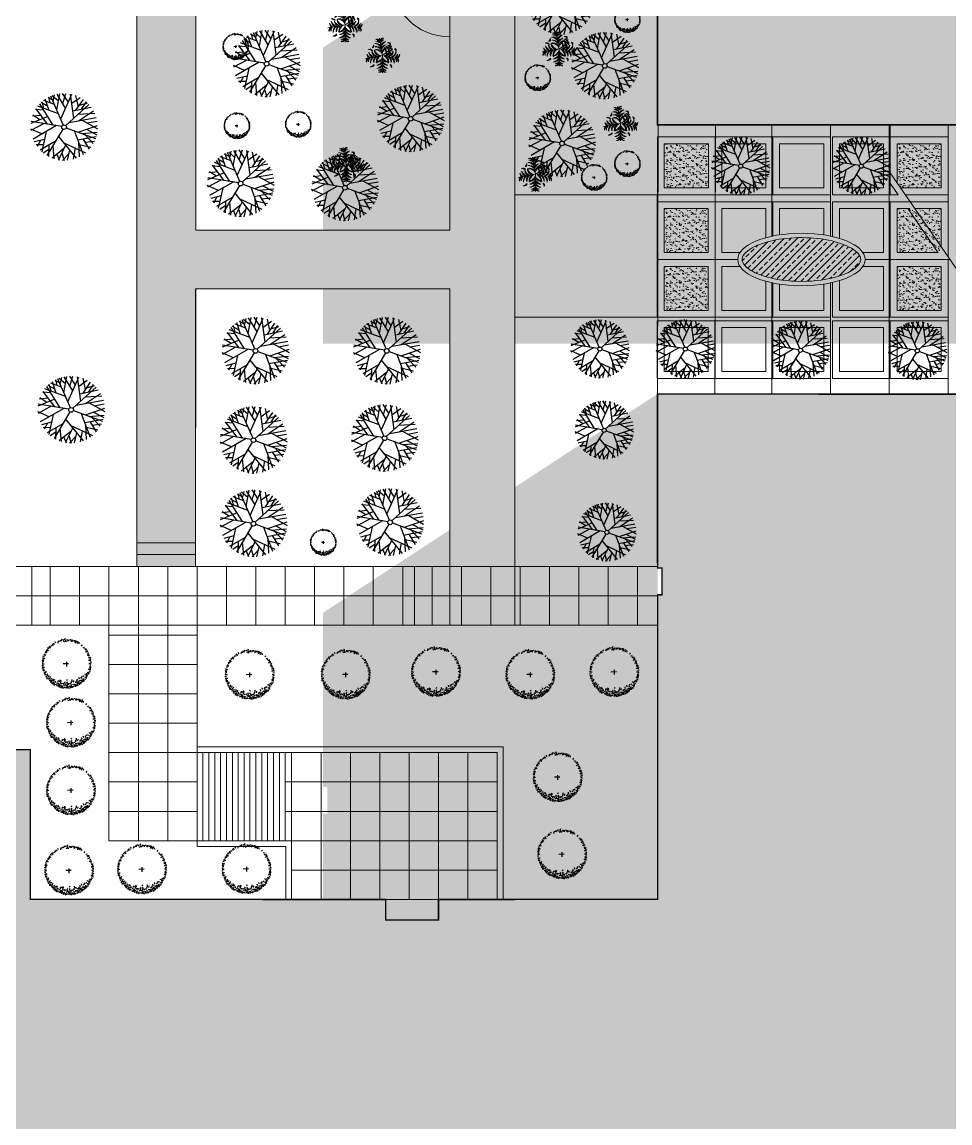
# Model space of a CAD drawing. Header units: millimetres. Extents: x 216896 to 446004, y 63591 to 243769.
# Drawn here: x 287695 to 319291, y 134254 to 171725 of the extents above; entities that cross this region are included whole.
import ezdxf

# ---------------------------------------------------------------- set-up
doc = ezdxf.new("R2010")
doc.units = ezdxf.units.MM
for name, color, linetype, true_color in [('green', 7, 'Continuous', 0x45e718), ('hatch', 7, 'Continuous', 0x515350), ('shadov', 7, 'Continuous', 0x2a3c34)]:
    doc.layers.add(name, color=color, linetype=linetype, true_color=true_color)
doc.layers.add('line pedestr', color=7, linetype='Continuous', lineweight=5, true_color=0x1c1c1c)
for name, color, linetype, lineweight in [('Stone', 167, 'Continuous', 0), ('trees 1', 84, 'Continuous', 5), ('wall', 5, 'Continuous', 40)]:
    doc.layers.add(name, color=color, linetype=linetype, lineweight=lineweight)

# ---------------------------------------------------------------- blocks, each defined once
blk = doc.blocks.new('A$C19F01AD3')
at = {"color": 0}
for p, q in [((-0.003, 0.066), (-0.132, 0.938)), ((-0.108, 0.772), (-0.021, 0.947)), ((0.036, 0.751), (-0.094, 0.942)), ((-0.071, 0.523), (0.125, 0.94)), ((0.181, 0.505), (0.055, 0.946)), ((-0.427, 0.608), (-0.645, 0.687)), ((-0.423, 0.202), (-0.625, 0.705)), ((-0.053, 0.401), (-0.557, 0.761)), ((-0.281, 0.137), (-0.489, 0.808)), ((-0.292, 0.682), (-0.444, 0.833)), ((-0.41, 0.656), (-0.413, 0.85)), ((-0.095, 0.686), (-0.355, 0.876)), ((-0.284, 0.566), (-0.306, 0.895)), ((-0.115, 0.82), (-0.22, 0.92)), ((-0.199, 0.762), (-0.197, 0.926)), ((-0.03, 0.247), (0.451, 0.836)), ((0.139, 0.654), (0.295, 0.902)), ((0.301, 0.652), (0.208, 0.926)), ((0.327, 0.171), (0.415, 0.854)), ((0.381, 0.592), (0.656, 0.688)), ((0.537, 0.448), (0.555, 0.771)), ((-0.365, 0.409), (-0.874, 0.342)), ((-0.056, 0.034), (-0.851, 0.397)), ((-0.537, 0.486), (-0.78, 0.526)), ((-0.603, 0.378), (-0.762, 0.551)), ((0.057, 0.032), (0.844, 0.436)), ((0.354, 0.378), (0.885, 0.344)), ((0.447, 0.372), (0.728, 0.611)), ((0.581, 0.486), (0.812, 0.493)), ((0.61, 0.361), (0.792, 0.525)), ((-0.191, 0.096), (-0.93, -0.097)), ((-0.514, 0.243), (-0.925, 0.146)), ((-0.649, -0.024), (-0.917, 0.192)), ((-0.519, 0.01), (-0.785, -0.504)), ((0.172, 0.091), (0.947, 0.026)), ((0.438, 0.069), (0.92, 0.232)), ((0.481, 0.25), (0.935, 0.157)), ((0.542, 0.06), (0.9, -0.29)), ((-0.623, -0.191), (-0.916, -0.185)), ((-0.695, -0.33), (-0.891, -0.28)), ((-0.739, -0.188), (-0.874, -0.33)), ((-0.048, -0.045), (-0.672, -0.648)), ((-0.222, -0.214), (0.101, -0.931)), ((0.058, -0.031), (0.774, -0.539)), ((0.25, -0.167), (0.318, -0.882)), ((0.351, -0.239), (0.926, -0.196)), ((0.447, -0.307), (0.864, -0.381)), ((0.592, -0.221), (0.832, -0.446)), ((0.66, -0.055), (0.944, -0.08)), ((-0.33, -0.318), (-0.818, -0.45)), ((-0.579, -0.491), (-0.753, -0.551)), ((-0.544, -0.376), (-0.636, -0.683)), ((-0.158, -0.58), (-0.551, -0.753)), ((-0.44, -0.424), (-0.504, -0.786)), ((-0.092, -0.504), (-0.391, -0.848)), ((-0.135, -0.408), (0.394, -0.852)), ((0.282, -0.506), (0.196, -0.916)), ((0.276, -0.444), (0.808, -0.487)), ((0.289, -0.582), (0.583, -0.738)), ((0.426, -0.456), (0.522, -0.782)), ((0.458, -0.563), (0.724, -0.603)), ((0.513, -0.354), (0.675, -0.657)), ((-0.393, -0.684), (-0.371, -0.857)), ((-0.066, -0.756), (-0.281, -0.891)), ((-0.245, -0.681), (-0.239, -0.903)), ((-0.018, -0.666), (-0.154, -0.922)), ((0.148, -0.645), (0.016, -0.936))]:
    blk.add_line(p, q, dxfattribs=at)
blk.add_circle((0, 0), 0.0659, dxfattribs=at)
blk = doc.blocks.new('arbor2')
at = {"color": 0}
for p, q in [((-0.146, 0.414), (-0.151, 0.384)), ((-0.134, 0.423), (-0.115, 0.394)), ((-0.086, 0.409), (-0.092, 0.437)), ((-0.034, 0.436), (-0.053, 0.401)), ((-0.011, 0.412), (-0.013, 0.433)), ((-0.003, 0.444), (0.017, 0.422)), ((0.035, 0.449), (0.017, 0.426)), ((0.062, 0.439), (0.046, 0.421)), ((0.057, 0.408), (0.066, 0.388)), ((0.093, 0.45), (0.074, 0.424)), ((0.088, 0.422), (0.079, 0.391)), ((0.094, 0.399), (0.085, 0.38)), ((0.116, 0.401), (0.133, 0.419)), ((0.128, 0.421), (0.119, 0.39)), ((0.151, 0.41), (0.143, 0.382)), ((0.18, 0.409), (0.171, 0.388)), ((-0.394, 0.202), (-0.36, 0.195)), ((-0.352, 0.187), (-0.385, 0.215)), ((-0.35, 0.226), (-0.373, 0.241)), ((-0.319, 0.239), (-0.354, 0.259)), ((-0.325, 0.257), (-0.335, 0.279)), ((-0.316, 0.309), (-0.287, 0.308)), ((-0.299, 0.281), (-0.315, 0.294)), ((-0.293, 0.325), (-0.286, 0.295)), ((-0.286, 0.339), (-0.258, 0.319)), ((-0.253, 0.308), (-0.272, 0.347)), ((-0.236, 0.344), (-0.252, 0.367)), ((-0.202, 0.344), (-0.227, 0.376)), ((-0.201, 0.363), (-0.202, 0.388)), ((-0.168, 0.375), (-0.178, 0.394)), ((0.186, 0.379), (0.202, 0.363)), ((0.206, 0.396), (0.199, 0.362)), ((0.224, 0.383), (0.222, 0.362)), ((0.251, 0.376), (0.238, 0.353)), ((0.269, 0.364), (0.247, 0.334)), ((0.256, 0.344), (0.247, 0.321)), ((0.264, 0.361), (0.276, 0.322)), ((0.285, 0.301), (0.298, 0.317)), ((0.296, 0.348), (0.302, 0.321)), ((0.314, 0.318), (0.312, 0.289)), ((0.348, 0.238), (0.371, 0.254)), ((0.367, 0.203), (0.392, 0.204)), ((-0.442, -0.007), (-0.42, 0.012)), ((-0.441, 0.035), (-0.407, 0.041)), ((-0.397, 0.036), (-0.438, 0.051)), ((-0.41, 0.074), (-0.437, 0.079)), ((-0.437, 0.02), (-0.411, 0.004)), ((-0.386, 0.098), (-0.426, 0.102)), ((-0.398, 0.112), (-0.417, 0.129)), ((-0.41, 0.164), (-0.383, 0.173)), ((-0.384, 0.144), (-0.404, 0.15)), ((-0.395, 0.187), (-0.378, 0.162)), ((0.039, -0.009), (-0.056, 0.013)), ((0.01, 0.036), (-0.012, -0.045)), ((0.38, 0.17), (0.398, 0.18)), ((0.387, 0.117), (0.431, 0.12)), ((0.418, 0.148), (0.388, 0.153)), ((0.428, 0.136), (0.398, 0.118)), ((0.412, 0.175), (0.399, 0.148)), ((0.401, 0.057), (0.44, 0.068)), ((0.413, 0.088), (0.441, 0.094)), ((0.416, 0.013), (0.437, 0.015)), ((0.417, 0.049), (0.441, 0.04)), ((0.448, 0.005), (0.427, -0.015)), ((-0.411, -0.051), (-0.434, -0.042)), ((-0.407, -0.09), (-0.434, -0.096)), ((-0.394, -0.059), (-0.433, -0.07)), ((-0.41, -0.015), (-0.431, -0.017)), ((-0.38, -0.119), (-0.424, -0.122)), ((-0.421, -0.138), (-0.392, -0.12)), ((-0.385, -0.032), (-0.412, -0.05)), ((-0.412, -0.15), (-0.381, -0.155)), ((-0.406, -0.177), (-0.393, -0.151)), ((-0.37, -0.089), (-0.397, -0.106)), ((-0.373, -0.172), (-0.391, -0.182)), ((-0.353, -0.121), (-0.38, -0.139)), ((-0.333, -0.145), (-0.36, -0.163)), ((-0.36, -0.163), (-0.359, -0.185)), ((-0.328, -0.181), (-0.326, -0.203)), ((-0.299, -0.198), (-0.297, -0.22)), ((0.358, -0.189), (0.391, -0.218)), ((0.4, -0.204), (0.367, -0.197)), ((0.402, -0.189), (0.384, -0.164)), ((0.417, -0.166), (0.389, -0.176)), ((0.39, -0.146), (0.41, -0.152)), ((0.393, -0.1), (0.433, -0.104)), ((0.403, -0.039), (0.444, -0.053)), ((0.405, -0.114), (0.423, -0.131)), ((0.448, -0.037), (0.414, -0.043)), ((0.416, -0.076), (0.444, -0.081)), ((0.443, -0.022), (0.417, -0.006)), ((-0.36, -0.205), (-0.385, -0.206)), ((-0.342, -0.207), (-0.374, -0.232)), ((-0.342, -0.24), (-0.365, -0.256)), ((-0.306, -0.257), (-0.345, -0.276)), ((-0.312, -0.219), (-0.339, -0.237)), ((-0.336, -0.29), (-0.317, -0.262)), ((-0.323, -0.297), (-0.293, -0.29)), ((-0.319, -0.269), (-0.301, -0.298)), ((-0.307, -0.32), (-0.306, -0.291)), ((-0.275, -0.22), (-0.302, -0.237)), ((-0.269, -0.252), (-0.296, -0.27)), ((-0.279, -0.303), (-0.292, -0.319)), ((-0.271, -0.283), (-0.278, -0.256)), ((-0.254, -0.329), (-0.277, -0.339)), ((-0.258, -0.28), (-0.256, -0.302)), ((-0.237, -0.323), (-0.257, -0.358)), ((-0.226, -0.301), (-0.241, -0.316)), ((-0.204, -0.344), (-0.24, -0.353)), ((-0.224, -0.354), (-0.239, -0.378)), ((-0.209, -0.253), (-0.236, -0.27)), ((-0.21, -0.324), (-0.234, -0.333)), ((-0.232, -0.28), (-0.223, -0.256)), ((-0.184, -0.356), (-0.213, -0.389)), ((-0.174, -0.275), (-0.2, -0.289)), ((-0.2, -0.398), (-0.192, -0.364)), ((-0.197, -0.28), (-0.199, -0.26)), ((-0.197, -0.29), (-0.195, -0.312)), ((-0.188, -0.248), (-0.169, -0.27)), ((-0.187, -0.352), (-0.182, -0.372)), ((-0.169, -0.31), (-0.186, -0.334)), ((-0.185, -0.4), (-0.16, -0.382)), ((-0.162, -0.415), (-0.171, -0.387)), ((-0.142, -0.321), (-0.158, -0.338)), ((-0.142, -0.388), (-0.148, -0.408)), ((-0.146, -0.351), (-0.137, -0.372)), ((-0.11, -0.309), (-0.13, -0.335)), ((-0.115, -0.337), (-0.125, -0.368)), ((-0.109, -0.36), (-0.118, -0.379)), ((-0.086, -0.376), (-0.106, -0.393)), ((-0.074, -0.393), (-0.105, -0.414)), ((-0.096, -0.391), (-0.1, -0.431)), ((-0.07, -0.318), (-0.089, -0.34)), ((-0.075, -0.339), (-0.084, -0.369)), ((-0.07, -0.292), (-0.053, -0.274)), ((-0.052, -0.349), (-0.061, -0.377)), ((-0.056, -0.395), (-0.043, -0.412)), ((-0.024, -0.35), (-0.032, -0.372)), ((-0.017, -0.38), (-0.002, -0.396)), ((0.002, -0.328), (-0.007, -0.359)), ((0.021, -0.297), (0.013, -0.33)), ((0.021, -0.376), (0.018, -0.397)), ((0.043, -0.322), (0.032, -0.35)), ((0.048, -0.383), (0.034, -0.406)), ((0.065, -0.395), (0.043, -0.425)), ((0.07, -0.346), (0.072, -0.375)), ((0.075, -0.366), (0.098, -0.355)), ((0.083, -0.39), (0.1, -0.402)), ((0.097, -0.337), (0.097, -0.36)), ((0.1, -0.391), (0.113, -0.375)), ((0.114, -0.308), (0.116, -0.34)), ((0.114, -0.363), (0.134, -0.373)), ((0.122, -0.385), (0.124, -0.428)), ((0.14, -0.425), (0.122, -0.396)), ((0.128, -0.375), (0.126, -0.404)), ((0.148, -0.346), (0.153, -0.367)), ((0.151, -0.288), (0.15, -0.318)), ((0.152, -0.416), (0.157, -0.386)), ((0.176, -0.344), (0.171, -0.37)), ((0.174, -0.377), (0.184, -0.396)), ((0.184, -0.301), (0.196, -0.328)), ((0.196, -0.349), (0.186, -0.384)), ((0.207, -0.283), (0.214, -0.306)), ((0.208, -0.365), (0.208, -0.39)), ((0.209, -0.346), (0.234, -0.378)), ((0.211, -0.338), (0.231, -0.343)), ((0.237, -0.282), (0.244, -0.304)), ((0.242, -0.346), (0.259, -0.369)), ((0.259, -0.31), (0.279, -0.349)), ((0.292, -0.341), (0.264, -0.321)), ((0.275, -0.252), (0.276, -0.274)), ((0.286, -0.267), (0.293, -0.289)), ((0.3, -0.327), (0.293, -0.297)), ((0.305, -0.283), (0.322, -0.296)), ((0.309, -0.248), (0.316, -0.271)), ((0.325, -0.241), (0.36, -0.261)), ((0.331, -0.259), (0.341, -0.282)), ((0.356, -0.228), (0.38, -0.243)), ((-0.109, -0.403), (-0.127, -0.421)), ((-0.072, -0.414), (-0.076, -0.442)), ((-0.034, -0.401), (-0.048, -0.442)), ((-0.033, -0.446), (-0.038, -0.412)), ((-0.018, -0.441), (-0.002, -0.415)), ((0.009, -0.446), (-0.01, -0.424)), ((0.017, -0.414), (0.02, -0.435)), ((0.053, -0.415), (0.044, -0.439)), ((0.061, -0.399), (0.072, -0.437)), ((0.092, -0.411), (0.098, -0.439)), ((0.179, -0.41), (0.153, -0.397))]:
    blk.add_line(p, q, dxfattribs=at)
blk = doc.blocks.new('plant22')
at = {"layer": 'trees 1'}
for p in [(0.051, 0.588), (-0.588, 0.051), (-0.153, -0.57)]:
    blk.add_line(p, (0, 0), dxfattribs=at)
for centre, radius, start, end in [((-0.338, 0.478), 0.148, 296.7894, 340.382), ((-0.264, 0.402), 0.0679, 266.2525, 25.258), ((-0.257, 0.159), 0.316, 26.3712, 70.0366), ((-0.148, 0.268), 0.189, 20.2489, 90.3937), ((-0.201, 0.234), 0.307, 39.0763, 68.3794), ((-0.077, 0.383), 0.136, 31.29, 94.6243), ((-0.071, 0.447), 0.136, 31.29, 94.6243), ((-0.195, 0.298), 0.307, 39.0763, 68.3794), ((0.281, 0.112), 0.316, 99.9635, 143.6288), ((0.192, 0.238), 0.189, 79.6063, 149.7511), ((0.238, 0.195), 0.307, 101.6207, 130.9237), ((0.142, 0.364), 0.136, 75.3757, 138.7101), ((0.244, 0.259), 0.307, 101.6207, 130.9237), ((0.148, 0.428), 0.136, 75.3757, 138.7101), ((-0.446, -0.071), 0.136, 121.29, 184.6243), ((-0.296, -0.195), 0.307, 129.0763, 158.3794), ((-0.383, -0.077), 0.136, 121.29, 184.6243), ((-0.234, -0.201), 0.307, 129.0763, 158.3794), ((-0.364, 0.142), 0.136, 165.3757, 228.7101), ((-0.195, 0.238), 0.307, 191.6207, 220.9237), ((-0.268, -0.148), 0.189, 110.2489, 180.3937), ((-0.159, -0.257), 0.316, 116.3712, 160.0366), ((-0.238, 0.192), 0.189, 169.6063, 239.7511), ((-0.112, 0.281), 0.316, 189.9635, 233.6288), ((-0.397, 0.183), 0.136, 31.29, 94.6243), ((-0.521, 0.034), 0.307, 39.0763, 68.3794), ((-0.161, -0.157), 0.189, 110.2489, 180.3937), ((-0.052, -0.266), 0.316, 116.3712, 160.0366), ((-0.131, 0.183), 0.189, 169.6063, 239.7511), ((-0.005, 0.271), 0.316, 189.9635, 233.6288), ((-0.071, -0.177), 0.184, 88.426, 188.6346), ((0.02, -0.261), 0.278, 106.6665, 168.1878), ((-0.039, 0.186), 0.184, 161.3654, 261.5741), ((0.065, 0.254), 0.278, 181.8122, 243.3336), ((-0.177, 0.071), 0.184, 358.426, 98.6346), ((-0.261, -0.02), 0.278, 16.6665, 78.1878), ((-0.157, 0.161), 0.189, 20.2489, 90.3937), ((-0.266, 0.052), 0.316, 26.3712, 70.0366), ((-0.116, 0.627), 0.637, 280.4772, 321.6585), ((0.186, 0.039), 0.184, 71.3654, 171.5741), ((0.254, -0.065), 0.278, 91.8122, 153.3336), ((0.271, 0.005), 0.316, 99.9635, 143.6288), ((0.183, 0.131), 0.189, 79.6063, 149.7511), ((0.071, 0.252), 0.278, 266.6665, 328.1878), ((0.127, 0.142), 0.184, 248.426, 348.6346), ((0.115, -0.008), 0.0664, 279.2258, 60.1279), ((0.061, -0.009), 0.0921, 315.4398, 33.6694), ((0.022, 0.132), 0.153, 326.4477, 44.3673), ((-0.354, 0.125), 0.498, 350.4008, 13.1391), ((0.14, 0.232), 0.316, 276.3712, 320.0366), ((0.098, 0.148), 0.147, 338.7537, 49.0971), ((0.185, 0.17), 0.0904, 303.8744, 83.9763), ((0.205, 0.093), 0.189, 270.2489, 340.3937), ((-0.04, -0.01), 0.295, 352.5759, 20.8942), ((0.187, 0.03), 0.103, 309.9866, 49.4034), ((0.276, 0.211), 0.0673, 332.0578, 107.8533), ((0.229, 0.184), 0.0945, 350.1845, 73.654), ((0.301, 0.304), 0.0673, 332.0578, 107.8533), ((0.254, 0.277), 0.0945, 350.1845, 73.654), ((0.2, 0.087), 0.148, 349.618, 33.2107), ((0.303, 0.115), 0.0679, 304.742, 63.7476), ((0.33, 0.029), 0.148, 349.618, 33.2107), ((0.433, 0.057), 0.0679, 304.742, 63.7476), ((-0.509, 0.037), 0.307, 271.6207, 300.9237), ((-0.444, -0.146), 0.136, 245.3757, 308.7101), ((-0.296, -0.062), 0.316, 269.9635, 313.6288), ((-0.231, -0.201), 0.189, 249.6063, 319.7511), ((-0.239, 0.108), 0.278, 261.8122, 323.3336), ((-0.19, -0.006), 0.184, 241.3654, 341.5741), ((-0.268, 0.042), 0.316, 269.9635, 313.6288), ((-0.203, -0.098), 0.189, 249.6063, 319.7511), ((0.099, -0.29), 0.189, 190.2489, 260.3937), ((0.225, -0.202), 0.316, 196.3712, 240.0366), ((0.127, -0.186), 0.189, 190.2489, 260.3937), ((0.253, -0.098), 0.316, 196.3712, 240.0366), ((0.162, -0.1), 0.184, 168.426, 268.6346), ((0.261, -0.026), 0.278, 186.6665, 248.1878), ((-0.148, -0.216), 0.278, 341.8122, 43.3336), ((-0.027, -0.188), 0.184, 321.3654, 61.5741), ((0.04, -0.452), 0.148, 349.618, 33.2107), ((0.143, -0.424), 0.0679, 304.742, 63.7476), ((-0.088, -0.257), 0.316, 349.9635, 33.6288), ((0.061, -0.217), 0.189, 329.6063, 39.7511), ((0.238, 0.187), 0.316, 276.3712, 320.0366), ((0.009, -0.302), 0.316, 349.9635, 33.6288), ((0.302, 0.047), 0.189, 270.2489, 340.3937), ((0.158, -0.262), 0.189, 329.6063, 39.7511), ((0.288, 0.109), 0.307, 289.0763, 318.3794), ((0.102, -0.291), 0.307, 351.6207, 20.9237), ((0.293, -0.258), 0.136, 325.3757, 28.7101), ((0.386, -0.059), 0.136, 281.29, 344.6243), ((0.346, 0.082), 0.307, 289.0763, 318.3794), ((0.16, -0.318), 0.307, 351.6207, 20.9237), ((0.351, -0.285), 0.136, 325.3757, 28.7101), ((0.444, -0.086), 0.136, 281.29, 344.6243), ((-0.285, -0.214), 0.307, 271.6207, 300.9237), ((-0.22, -0.396), 0.136, 245.3757, 308.7101), ((-0.268, -0.151), 0.307, 271.6207, 300.9237), ((-0.203, -0.333), 0.136, 245.3757, 308.7101), ((-0.008, -0.453), 0.136, 201.29, 264.6243), ((0.14, -0.328), 0.307, 209.0763, 238.3794), ((0.009, -0.39), 0.136, 201.29, 264.6243), ((0.157, -0.265), 0.307, 209.0763, 238.3794)]:
    blk.add_arc(centre, radius, start, end, dxfattribs=at)

msp = doc.modelspace()

# ---------------------------------------------------------------- hatches: boundary and pattern name
at = {"layer": 'hatch'}
h = msp.add_hatch(color=256, dxfattribs=at)
h.dxf.hatch_style = 1
h.paths.add_polyline_path([(312801, 225349), (334247, 225349), (334247, 213300), (335983, 213300), (335983, 198151), (333876, 198151), (333876, 178150), (331285, 178150), (331285, 168225), (309333, 168225), (309333, 178300), (312801, 178300)])
h = msp.add_hatch(color=256, dxfattribs=at)
h.dxf.hatch_style = 1
h.paths.add_polyline_path([(274912, 110996), (274912, 146960), (280262, 146960), (280262, 146710), (282007, 146710), (282024, 146710), (282024, 146960), (287976, 146960), (287976, 141867), (300076, 141860), (300076, 141160), (301876, 141160), (301876, 141860), (309335, 141867), (309335, 152228), (309485, 152228), (309485, 153142), (309335, 153142), (309333, 159065), (316468, 159060), (328623, 159060), (328623, 121387), (331226, 121387), (331226, 110996), (315226, 110996), (315226, 116116), (290926, 116116), (290926, 110990)])
at = {"layer": 'line pedestr'}
h = msp.add_hatch(dxfattribs=at)
h.set_pattern_fill('AR-SAND', color=256, scale=4.374, angle=178.8086, style=0)
h.set_pattern_definition([(216.30861, (661239.7, 159382.78), (2.54607, -214.16859), [0, -168.87139, 0, -188.86932, 0, -180.53685]), (186.30861, (661239.7, 159382.78), (-203.09813, -309.38334), [0, -91.10167, 0, -152.20645, 0, -58.32729]), (146.30861, (661376.32, 159379.94), (-345.91834, 6.56517), [0, -55.5498, 0, -199.97928, 0, -261.08406]), (136.30861, (661376.32, 159379.94), (-335.93482, -90.54406), [0, -27.7749, 0, -131.09753, 0, -149.98446])])
h.paths.add_polyline_path([(309565, 167581), (309565, 166081), (311066, 166081), (311066, 167581)])
h = msp.add_hatch(dxfattribs=at)
h.set_pattern_fill('AR-SAND', color=256, scale=4.374, angle=178.8086, style=0)
h.set_pattern_definition([(216.30861, (669167.1, 159382.78), (2.54607, -214.16859), [0, -168.87139, 0, -188.86932, 0, -180.53685]), (186.30861, (669167.1, 159382.78), (-203.09813, -309.38334), [0, -91.10167, 0, -152.20645, 0, -58.32729]), (146.30861, (669303.73, 159379.94), (-345.91834, 6.56517), [0, -55.5498, 0, -199.97928, 0, -261.08406]), (136.30861, (669303.73, 159379.94), (-335.93482, -90.54406), [0, -27.7749, 0, -131.09753, 0, -149.98446])])
h.paths.add_polyline_path([(317492, 167581), (317492, 166081), (318993, 166081), (318993, 167581)])
h = msp.add_hatch(dxfattribs=at)
h.set_pattern_fill('AR-SAND', color=256, scale=4.374, angle=178.8086, style=0)
h.set_pattern_definition([(216.30861, (661228.3, 157177.69), (2.54607, -214.16859), [0, -168.87139, 0, -188.86932, 0, -180.53685]), (186.30861, (661228.3, 157177.7), (-203.09813, -309.38334), [0, -91.10167, 0, -152.20645, 0, -58.32729]), (146.30861, (661364.92, 157174.85), (-345.91834, 6.56517), [0, -55.5498, 0, -199.97928, 0, -261.08406]), (136.30861, (661364.92, 157174.85), (-335.93482, -90.54406), [0, -27.7749, 0, -131.09753, 0, -149.98446])])
h.paths.add_polyline_path([(309554, 165376), (309554, 163876), (311054, 163876), (311054, 165376)])
h = msp.add_hatch(dxfattribs=at)
h.set_pattern_fill('AR-SAND', color=256, scale=4.374, angle=178.8086, style=0)
h.set_pattern_definition([(216.30861, (669167.1, 157177.69), (2.54607, -214.16859), [0, -168.87139, 0, -188.86932, 0, -180.53685]), (186.30861, (669167.1, 157177.7), (-203.09813, -309.38334), [0, -91.10167, 0, -152.20645, 0, -58.32729]), (146.30861, (669303.73, 157174.85), (-345.91834, 6.56517), [0, -55.5498, 0, -199.97928, 0, -261.08406]), (136.30861, (669303.73, 157174.85), (-335.93482, -90.54406), [0, -27.7749, 0, -131.09753, 0, -149.98446])])
h.paths.add_polyline_path([(317492, 165376), (317492, 163876), (318993, 163876), (318993, 165376)])
h = msp.add_hatch(dxfattribs=at)
h.set_pattern_fill('ANSI33', color=256, scale=50, style=0)
h.set_pattern_definition([(45, (-1541123.4, -795980.57), (-224.506403, 224.506403), []), (45, (-1540898.9, -795980.57), (-224.506403, 224.506403), [158.75, -79.375])])
edge = h.paths.add_edge_path()
edge.add_spline(control_points=[(316252, 163642), (316252, 163690), (316237, 163741), (316158, 163857), (316094, 163920), (315836, 164096), (315580, 164201), (314969, 164345), (314613, 164385), (313900, 164389), (313543, 164352), (312923, 164214), (312660, 164111), (312370, 163923), (312293, 163845), (312213, 163708), (312205, 163652), (312233, 163531), (312275, 163459), (312440, 163309), (312562, 163232), (312868, 163099), (313052, 163041), (313654, 162910), (314128, 162878), (315025, 162940), (315446, 163033), (315919, 163239), (316052, 163327), (316201, 163477), (316234, 163540), (316250, 163610), (316252, 163626), (316252, 163642)], knot_values=[0, 0, 0, 0, 0.272003, 0.272003, 0.544006, 0.544006, 1.051584, 1.051584, 1.559162, 1.559162, 2.06674, 2.06674, 2.574318, 2.574318, 2.905234, 2.905234, 3.236151, 3.236151, 3.567067, 3.567067, 3.897984, 3.897984, 4.2289, 4.2289, 4.876471, 4.876471, 5.524041, 5.524041, 5.897076, 5.897076, 6.193178, 6.193178, 6.283185, 6.283185, 6.283185, 6.283185], degree=3, periodic=0)
h = msp.add_hatch(dxfattribs=at)
h.set_pattern_fill('AR-SAND', color=256, scale=4.374, angle=178.8086, style=0)
h.set_pattern_definition([(216.30861, (661228.3, 155210.7), (2.54607, -214.16859), [0, -168.87139, 0, -188.86932, 0, -180.53685]), (186.30861, (661228.3, 155210.7), (-203.09813, -309.38334), [0, -91.10167, 0, -152.20645, 0, -58.32729]), (146.30861, (661364.92, 155207.86), (-345.91834, 6.56517), [0, -55.5498, 0, -199.97928, 0, -261.08406]), (136.30861, (661364.92, 155207.86), (-335.93482, -90.54406), [0, -27.7749, 0, -131.09753, 0, -149.98446])])
h.paths.add_polyline_path([(309554, 163409), (309554, 161909), (311054, 161909), (311054, 163409)])
h = msp.add_hatch(dxfattribs=at)
h.set_pattern_fill('AR-SAND', color=256, scale=4.374, angle=178.8086, style=0)
h.set_pattern_definition([(216.30861, (669167.1, 155210.7), (2.54607, -214.16859), [0, -168.87139, 0, -188.86932, 0, -180.53685]), (186.30861, (669167.1, 155210.7), (-203.09813, -309.38334), [0, -91.10167, 0, -152.20645, 0, -58.32729]), (146.30861, (669303.73, 155207.86), (-345.91834, 6.56517), [0, -55.5498, 0, -199.97928, 0, -261.08406]), (136.30861, (669303.73, 155207.86), (-335.93482, -90.54406), [0, -27.7749, 0, -131.09753, 0, -149.98446])])
h.paths.add_polyline_path([(317492, 163409), (317492, 161909), (318993, 161909), (318993, 163409)])
at = {"layer": 'shadov', "ltscale": 0.1}
h = msp.add_hatch(dxfattribs=at)
h.set_pattern_fill('DOTS', color=256, scale=0.001)
h.paths.add_polyline_path([(301407, 217900), (312801, 225349), (312801, 212348), (312876, 207773), (312801, 178300), (309333, 178300), (309333, 168225), (331285, 168225), (319891, 160776), (297939, 160776), (297939, 170851), (301376, 173102)])
h = msp.add_hatch(dxfattribs=at)
h.set_pattern_fill('DOTS', color=256, scale=0.001)
h.paths.add_polyline_path([(331226, 110996), (315226, 110996), (315226, 116116), (290926, 116116), (290926, 110990), (274912, 110996), (274912, 146960), (271811, 144932), (269882, 143671), (268758, 142936), (266028, 141151), (263518, 139510), (263518, 103546), (279532, 103540), (287374, 108667), (303832, 108666), (303832, 103546), (319832, 103546)])
h.paths.add_polyline_path([(309335, 141867), (309333, 159065), (305083, 156287), (297939, 151616), (297941, 145693), (298091, 145693), (298091, 144779), (297941, 144779), (297941, 141861), (300076, 141860), (300076, 141160), (301876, 141160), (301876, 141860)])
at = {"layer": 'Stone', "lineweight": 0}
h = msp.add_hatch(dxfattribs=at)
h.set_pattern_fill('GRAVEL,_O', color=256, scale=75, angle=30)
h.set_pattern_definition([(258.0128, (293194.72, 204320.65), (-4625.72783, -22468.03027), [256.29, -25372.875]), (214.9697, (293141.49, 204069.95), (18844.87948, 13079.78524), [439.804, -43540.5]), (162.5104, (292781.09, 203817.88), (26975.28217, -8622.587), [310.11, -30701.025]), (297.2737, (292375.8, 203033.96), (-17400.22264, 33948.05313), [400.504, -39649.8]), (322.8337, (292559.33, 202677.98), (-19678.92189, 15034.83847), [392.725, -38879.85]), (27.2737, (292872.28, 202440.72), (-33948.05313, -17400.22264), [400.504, -39649.8]), (67.6942, (293228.26, 202624.25), (-11922.14117, -28880.27706), [529.645, -52434.825]), (102.2553, (293429.29, 203114.26), (-9406.53422, 42962.64854), [500.04, -49503.975]), (151.4296, (293323.15, 203602.905), (-25580.71599, 13827.09193), [401.86, -39784.125]), (205.2364, (292970.22, 203795.09), (19100.03914, 8827.72886), [458.785, -22480.425]), (252.3974, (292555.224, 203599.486), (-9319.85496, -29577.53907), [593.31, -58737.6]), (168.8141, (294018.6, 203960.43), (-17263.4326, 3231.1594), [202.504, -20047.95]), (201.4692, (293819.95, 203999.72), (23352.09119, 9082.916), [385.26, -38140.95]), (255, (293461.4, 203858.7), (952.5, -1649.777), [269.41, -2424.67]), (233.1986, (293231.63, 203990), (6343.9114, 8062.0873), [145.08, -14362.95]), (321.8014, (293144.72, 203873.84), (-4507.2814, 3996.8377), [205.174, -10053.6]), (60.9638, (293305.96, 203746.96), (3044.3285, 6157.0563), [333.24, -10774.725]), (191.5651, (293467.7, 204038.3), (4252.057, 255.225), [240.965, -5783.175]), (46.3895, (292187.85, 203321.39), (13640.29899, 14474.33014), [337.566, -33419.1]), (100.3462, (292420.69, 203565.8), (3878.39, -21957.52606), [283.2, -28036.65]), (323.1986, (293277.2, 204368.28), (-8062.0873, 6343.9114), [290.16, -14217.9]), (13.6105, (293509.54, 204194.46), (-19355.2871, -4575.68037), [337.566, -33419.1]), (9.444, (292778.4, 202298.53), (-10153.8999, -1462.9531), [325.526, -15950.775]), (324.7751, (293099.52, 202351.94), (-18726.36788, 13385.065), [272.754, -27002.7]), (96.8014, (294246.2, 202728.02), (-1462.9448, 10153.9281), [290.16, -14217.9]), (47.354, (294211.84, 203016.14), (-17637.12603, -18981.6043), [319.337, -31614.3]), (99.444, (293437.81, 202261.3), (1462.9531, -10153.8999), [162.763, -16113.6]), (131.3099, (294147.2, 202670.87), (-5459.758, 5646.5971), [97.136, -9616.5]), (195.9638, (294083.1, 202743.84), (5901.837, 1207.7265), [392.726, -7461.79]), (216.009, (293705.51, 202635.82), (15545.26184, 11174.7605), [363.95, -36031.05]), (333.6901, (293391.7, 203598.5), (-3554.777, 2347.0533), [274.74, -6593.835]), (23.1572, (293637.97, 203476.71), (29951.25283, 12892.93513), [479.668, -47487]), (90.9454, (294079, 203665.34), (68.3859, -15358.41236), [196.13, -19417.05]), (120, (294075.8, 203861.4), (-2602.28, 697.28), [114.3, -1790.7]), (150.2564, (293643.94, 202666.27), (13266.59623, -7738.451), [264.65, -26200.425]), (78.0128, (293414.16, 202797.57), (4625.72783, 22468.03027), [512.58, -25116.6]), (30, (293520.6, 203299), (697.28, 2602.28), [495.3, -1409.7]), (355.3048, (293949.56, 203546.62), (-23165.256, 2023.46636), [301.207, -29819.475]), (284.0546, (294249.76, 203521.97), (2160.2265, -7551.6317), [277.37, -13591.275]), (237.646, (294317.12, 203252.9), (-21820.77249, -34595.28796), [451.61, -44709.375]), (205.4261, (294075.44, 202871.4), (-22399.61946, -10732.73244), [477.77, -47299.35]), (205.4261, (294075.44, 202871.4), (-22399.61946, -10732.73244), [477.77, -47299.35])])
h.paths.add_polyline_path([(293610, 164642), (302257, 164642), (302257, 179683), (293610, 179683)], flags=16)
h.paths.add_polyline_path([(294257, 184283), (302257, 184283), (302257, 181283), (294257, 181283)], flags=16)
h.paths.add_polyline_path([(294257, 188483), (302257, 188483), (302257, 185483), (294257, 185483)], flags=16)
h.paths.add_polyline_path([(294257, 192683), (302257, 192683), (302257, 189683), (294257, 189683)], flags=16)
edge = h.paths.add_edge_path()
edge.add_line((293607, 153196), (293607, 162642))
edge.add_line((293607, 162642), (302257, 162642))
edge.add_line((302257, 162642), (302257, 153196))
edge.add_line((302257, 153196), (304477, 153196))
edge.add_line((304477, 153196), (304477, 161675))
edge.add_line((304477, 161675), (309320, 161675))
edge.add_line((309320, 161675), (309320, 165847))
edge.add_line((309320, 165847), (304477, 165847))
edge.add_line((304477, 165847), (304477, 194585))
edge.add_line((304477, 194585), (296994, 194585))
edge.add_line((296994, 194585), (295031, 197985))
edge.add_line((295031, 197985), (289835, 194985))
edge.add_line((289835, 194985), (289835, 191274))
edge.add_line((289835, 191274), (291607, 191274))
edge.add_line((291607, 191274), (291607, 175228))
edge.add_line((291607, 175228), (291607, 171222))
edge.add_line((291607, 171222), (291607, 165645))
edge.add_line((291607, 165645), (291607, 161639))
edge.add_line((291607, 161639), (291607, 153196))
edge.add_line((291607, 153196), (293607, 153195))

# ---------------------------------------------------------------- linework, layer by layer
at = {"layer": 'line pedestr'}
for p, q in [((293615, 179683), (293610, 164642)), ((304477, 165847), (304477, 173225)), ((291607, 171222), (291607, 165645)), ((302257, 164642), (302257, 171222)), ((309360, 168231), (309333, 159065)), ((311306, 168225), (311280, 159060)), ((313226, 168225), (313226, 164435)), ((315226, 168225), (315226, 164438)), ((317226, 168225), (317226, 159060)), ((317259, 166594), (317259, 168225)), ((319226, 168225), (319226, 163736)), ((309332, 167814), (311299, 167814)), ((309332, 167814), (309332, 165847)), ((309565, 167581), (311066, 167581)), ((309565, 167581), (309565, 166081)), ((311066, 167581), (311066, 166081)), ((311292, 167814), (313259, 167814)), ((311292, 167814), (311292, 165847)), ((311299, 167814), (311299, 165847)), ((311525, 167581), (313026, 167581)), ((311525, 167581), (311525, 166081)), ((313026, 167581), (313026, 166081)), ((313259, 167814), (315226, 167814)), ((313259, 167814), (313259, 165847)), ((313492, 167581), (314993, 167581)), ((313492, 167581), (313492, 166081)), ((314993, 167581), (314993, 166081)), ((315226, 167814), (315226, 165847)), ((315292, 167814), (317259, 167814)), ((315292, 167814), (315292, 165847)), ((315525, 167581), (317026, 167581)), ((315525, 167581), (315525, 166081)), ((317026, 167581), (317026, 166081)), ((317259, 167814), (319226, 167814)), ((317259, 167814), (317259, 166594)), ((317259, 167814), (317259, 166594)), ((317492, 167581), (318993, 167581)), ((317492, 167581), (317492, 166255)), ((318993, 167581), (318993, 166081)), ((319226, 167814), (319226, 165847)), ((321226, 160830), (317259, 166594)), ((317259, 166594), (317259, 165847)), ((309565, 166081), (311066, 166081)), ((311525, 166081), (313026, 166081)), ((313492, 166081), (314993, 166081)), ((315525, 166081), (317026, 166081)), ((317530, 165847), (317259, 166242)), ((317259, 166242), (317259, 165847)), ((317613, 166081), (318993, 166081)), ((309332, 165847), (304477, 165847)), ((304477, 165847), (304477, 161675)), ((309332, 165847), (311299, 165847)), ((311292, 165847), (313259, 165847)), ((313259, 165847), (315226, 165847)), ((315292, 165847), (317259, 165847)), ((317259, 165847), (317530, 165847)), ((317773, 165847), (319226, 165847)), ((309320, 165609), (311287, 165609)), ((309320, 165609), (309320, 163642)), ((309554, 165376), (311054, 165376)), ((309554, 165376), (309554, 163876)), ((311054, 165376), (311054, 163876)), ((311292, 165609), (313259, 165609)), ((311292, 165609), (311292, 163642)), ((311525, 165376), (313026, 165376)), ((311525, 165376), (311525, 163876)), ((313026, 165376), (313026, 164386)), ((313259, 165609), (315226, 165609)), ((313259, 165609), (313259, 164442)), ((313259, 165609), (313259, 164442)), ((313492, 165376), (314993, 165376)), ((313492, 165376), (313492, 164483)), ((314993, 165376), (314993, 164480)), ((315226, 165609), (315226, 164438)), ((315292, 165609), (317259, 165609)), ((315292, 165609), (315292, 164423)), ((315525, 165376), (317026, 165376)), ((315525, 165376), (315525, 164361)), ((317026, 165376), (317026, 163876)), ((317259, 165609), (317937, 165609)), ((317259, 165609), (317259, 163642)), ((317492, 165376), (317855, 165376)), ((317492, 165376), (317492, 163876)), ((318892, 163868), (317855, 165376)), ((317937, 165609), (319226, 165609)), ((318098, 165376), (318993, 165376)), ((318993, 165376), (318993, 164075)), ((319226, 165609), (319226, 163736)), ((302257, 164642), (293610, 164642)), ((309554, 163876), (311054, 163876)), ((311525, 163876), (312138, 163876)), ((316327, 163876), (317026, 163876)), ((317492, 163876), (318887, 163876)), ((309320, 163642), (311287, 163642)), ((309320, 163642), (311287, 163642)), ((309320, 163642), (309320, 161675)), ((309554, 163409), (311054, 163409)), ((309554, 163409), (309554, 161909)), ((311054, 163409), (311054, 161909)), ((311292, 163642), (312063, 163642)), ((311292, 163642), (312063, 163642)), ((311292, 163642), (311292, 161675)), ((311525, 163409), (312138, 163409)), ((311525, 163409), (311525, 161909)), ((316327, 163409), (317026, 163409)), ((316402, 163642), (317259, 163642)), ((316402, 163642), (317259, 163642)), ((317026, 163409), (317026, 161909)), ((317259, 163642), (319291, 163642)), ((317259, 163642), (317259, 161675)), ((317492, 163409), (318993, 163409)), ((317492, 163409), (317492, 161909)), ((318993, 163409), (318993, 161909)), ((319226, 163642), (319226, 161675)), ((319226, 163383), (319226, 159060)), ((293610, 162642), (293607, 153196)), ((302257, 162642), (293610, 162642)), ((302257, 153196), (302257, 162642)), ((313026, 162899), (313026, 161909)), ((313226, 162850), (313226, 159060)), ((313259, 162843), (313259, 161675)), ((313259, 162843), (313259, 161675)), ((313492, 162801), (313492, 161909)), ((314993, 162804), (314993, 161909)), ((315226, 162847), (315226, 159060)), ((315226, 162847), (315226, 161675)), ((315292, 162861), (315292, 161675)), ((315525, 162924), (315525, 161909)), ((309554, 161909), (311054, 161909)), ((311525, 161909), (313026, 161909)), ((313492, 161909), (314993, 161909)), ((315525, 161909), (317026, 161909)), ((317492, 161909), (318993, 161909)), ((291607, 161639), (291607, 153196)), ((304477, 153196), (304477, 161675)), ((309341, 161675), (304477, 161675)), ((309320, 161675), (311287, 161675)), ((309320, 161560), (311287, 161560)), ((309320, 161560), (309320, 159593)), ((311287, 161560), (311287, 159593)), ((311292, 161675), (313259, 161675)), ((311292, 161560), (313259, 161560)), ((311292, 161560), (311292, 159593)), ((313259, 161675), (315226, 161675)), ((313259, 161560), (315226, 161560)), ((313259, 161560), (313259, 159593)), ((315226, 161560), (315226, 159593)), ((315292, 161675), (317259, 161675)), ((315292, 161560), (317259, 161560)), ((315292, 161560), (315292, 159593)), ((317259, 161675), (319226, 161675)), ((317259, 161560), (319226, 161560)), ((317259, 161560), (317259, 159593)), ((319226, 161560), (319226, 159593)), ((309554, 161327), (311054, 161327)), ((309554, 161327), (309554, 159827)), ((311054, 161327), (311054, 159827)), ((311525, 161327), (313026, 161327)), ((311525, 161327), (311525, 159827)), ((313026, 161327), (313026, 159827)), ((313492, 161327), (314993, 161327)), ((313492, 161327), (313492, 159827)), ((314993, 161327), (314993, 159827)), ((315525, 161327), (317026, 161327)), ((315525, 161327), (315525, 159827)), ((317026, 161327), (317026, 159827)), ((317492, 161327), (318993, 161327)), ((317492, 161327), (317492, 159827)), ((318993, 161327), (318993, 159827)), ((309554, 159827), (311054, 159827)), ((311525, 159827), (313026, 159827)), ((313492, 159827), (314993, 159827)), ((315525, 159827), (317026, 159827)), ((317492, 159827), (318993, 159827)), ((309320, 159593), (311287, 159593)), ((311292, 159593), (313259, 159593)), ((313259, 159593), (315226, 159593)), ((315292, 159593), (317259, 159593)), ((317259, 159593), (319226, 159593)), ((309333, 159080), (331226, 159060)), ((291607, 154000), (293607, 154000)), ((291607, 153598), (293607, 153598)), ((287976, 153196), (266897, 153196)), ((287976, 153196), (293607, 153196)), ((288026, 151196), (288026, 153196)), ((288657, 153196), (288657, 151196)), ((289657, 153196), (289657, 151196)), ((290657, 153196), (290657, 143860)), ((291657, 153196), (291657, 143860)), ((292657, 153196), (292657, 143860)), ((293607, 153196), (305826, 153196)), ((293657, 153196), (293657, 147860)), ((294657, 151196), (294657, 153196)), ((295657, 151196), (295657, 153196)), ((296657, 151196), (296657, 153196)), ((297657, 151196), (297657, 153196)), ((298657, 151196), (298657, 153196)), ((299657, 151196), (299657, 153196)), ((300657, 151196), (300657, 153196)), ((301057, 153196), (301057, 151196)), ((301657, 151196), (301657, 153196)), ((301657, 153196), (301657, 151196)), ((302257, 153196), (302257, 151196)), ((302657, 151196), (302657, 153196)), ((303657, 151196), (303657, 153196)), ((304477, 153196), (304477, 151196)), ((304657, 151196), (304657, 153196)), ((305657, 151196), (305657, 153196)), ((305826, 153196), (309335, 153196)), ((306657, 151196), (306657, 153196)), ((307657, 151196), (307657, 153196)), ((308657, 151196), (308657, 153196)), ((287976, 152196), (266897, 152196)), ((287940, 152196), (309335, 152196)), ((287976, 151196), (266896, 151196)), ((287940, 151196), (305826, 151196)), ((293657, 151196), (293657, 143860)), ((305826, 151196), (309335, 151196)), ((290657, 150860), (293657, 150860)), ((290657, 149860), (293657, 149860)), ((290657, 148860), (293657, 148860)), ((290657, 147860), (293657, 147860)), ((293657, 147060), (304076, 147060)), ((304076, 147060), (304076, 141860)), ((290657, 146860), (293657, 146860)), ((293657, 146860), (303876, 146860)), ((293857, 146860), (293857, 143860)), ((294057, 146860), (294057, 143860)), ((294257, 146860), (294257, 143860)), ((294457, 146860), (294457, 143860)), ((294657, 146860), (294657, 143860)), ((294857, 146860), (294857, 143860)), ((295057, 146860), (295057, 143860)), ((295257, 146860), (295257, 143860)), ((295457, 146860), (295457, 143860)), ((295657, 146860), (295657, 143860)), ((295857, 146860), (295857, 143860)), ((296057, 146860), (296057, 143860)), ((296257, 146860), (296257, 143860)), ((296457, 146860), (296457, 143860)), ((296657, 146860), (296657, 143860)), ((296876, 146860), (296876, 141860)), ((297876, 146860), (297876, 141860)), ((298876, 146860), (298876, 141860)), ((299876, 146860), (299876, 141860)), ((300876, 146860), (300876, 141860)), ((301876, 146860), (301876, 141860)), ((302876, 146860), (302876, 141860)), ((303876, 146860), (303876, 141860)), ((290657, 145860), (293657, 145860)), ((296657, 145860), (303876, 145860)), ((290657, 144860), (293657, 144860)), ((296657, 144860), (303876, 144860)), ((290657, 143860), (293657, 143860)), ((293657, 143860), (303876, 143860)), ((296876, 143860), (293657, 143860)), ((293657, 143860), (293657, 143660)), ((296676, 143660), (293667, 143660)), ((296676, 141867), (296676, 143660)), ((296876, 141867), (296876, 143860)), ((301876, 141860), (301876, 143610)), ((296876, 142860), (303876, 142860)), ((300076, 141860), (301876, 141860))]:
    msp.add_line(p, q, dxfattribs=at)
msp.add_lwpolyline([(293607, 153196), (293607, 162642), (302257, 162642), (302257, 153196), (304477, 153196), (304477, 161675), (309320, 161675), (309320, 165847), (304477, 165847), (304477, 194585), (296994, 194585), (295031, 197985), (289835, 194985), (289835, 191274), (291607, 191274), (291607, 175228), (291607, 171222), (291607, 165645), (291607, 161639), (291607, 153196), (293607, 153195)], dxfattribs=at)
msp.add_lwpolyline([(293610, 164642), (302257, 164642), (302257, 179683), (293610, 179683)], close=True, dxfattribs=at)
msp.add_arc((302257, 173225), 2003, 90, 270, dxfattribs=at)
msp.add_ellipse((314232, 163642), major_axis=(2169, 0), ratio=0.41253, dxfattribs=at)
msp.add_open_spline([(316252, 163642), (316252, 163690), (316237, 163741), (316158, 163857), (316094, 163920), (315836, 164096), (315580, 164201), (314969, 164345), (314613, 164385), (313900, 164389), (313543, 164352), (312923, 164214), (312660, 164111), (312370, 163923), (312293, 163845), (312213, 163708), (312205, 163652), (312233, 163531), (312275, 163459), (312440, 163309), (312562, 163232), (312868, 163099), (313052, 163041), (313654, 162910), (314128, 162878), (315025, 162940), (315446, 163033), (315919, 163239), (316052, 163327), (316201, 163477), (316234, 163540), (316250, 163610), (316252, 163626), (316252, 163642)], degree=3, knots=[0, 0, 0, 0, 0.272003, 0.272003, 0.544006, 0.544006, 1.051584, 1.051584, 1.559162, 1.559162, 2.06674, 2.06674, 2.574318, 2.574318, 2.905234, 2.905234, 3.236151, 3.236151, 3.567067, 3.567067, 3.897984, 3.897984, 4.2289, 4.2289, 4.876471, 4.876471, 5.524041, 5.524041, 5.897076, 5.897076, 6.193178, 6.193178, 6.283185, 6.283185, 6.283185, 6.283185], dxfattribs=at)
at = {"layer": 'wall', "const_width": 50}
for points in [[(312801, 225349), (334247, 225349), (334247, 213300), (335983, 213300), (335983, 198151), (333876, 198151), (333876, 178150), (331285, 178150), (331285, 168225), (309333, 168225), (309333, 178300), (312801, 178300), (312801, 225349)], [(274912, 110996), (274912, 146960), (280262, 146960), (280262, 146710), (282007, 146710), (282024, 146710), (282024, 146960), (287976, 146960), (287976, 141867), (300076, 141860), (300076, 141160), (301876, 141160), (301876, 141860), (309335, 141867), (309335, 152228), (309485, 152228), (309485, 153142), (309335, 153142), (309333, 159065), (316468, 159060), (328623, 159060), (328623, 121387)]]:
    msp.add_lwpolyline(points, dxfattribs=at)

# ---------------------------------------------------------------- block references
at = {"layer": 'green'}
for name, p, xscale, yscale, zscale, rotation in [('A$C19F01AD3', (295240, 173085), 1210.070298431674, 1210.070298431674, 1210.070298431674, 14.99999999998812), ('A$C19F01AD3', (306032, 172429), 1210.070298431674, 1210.070298431674, 1210.070298431674, 14.99999999998812), ('plant22', (298694, 171630), 1000, 1000, 1000, 14.99999999998729), ('arbor2', (308304, 171804), 999.9999999999999, 999.9999999999999, 999.9999999999999, 14.99999999998733), ('A$C19F01AD3', (296025, 170302), 1210.070298431674, 1210.070298431674, 1210.070298431674, 14.99999999998812), ('A$C19F01AD3', (307539, 170232), 1210.070298431674, 1210.070298431674, 1210.070298431674, 14.99999999998812), ('arbor2', (294969, 170887), 999.9999999999999, 999.9999999999999, 999.9999999999999, 14.99999999998731), ('plant22', (299967, 170589), 999.9999999999999, 999.9999999999999, 999.9999999999999, 14.99999999998731), ('plant22', (305982, 170808), 999.9999999999999, 999.9999999999999, 999.9999999999999, 14.99999999998731), ('arbor2', (305251, 169825), 999.9999999999999, 999.9999999999999, 999.9999999999999, 14.99999999998731), ('A$C19F01AD3', (300927, 168433), 1210.070298431674, 1210.070298431674, 1210.070298431674, 14.99999999998812), ('A$C19F01AD3', (289126, 168146), 1210.070298431674, 1210.070298431674, 1210.070298431674, 14.99999999998812), ('A$C19F01AD3', (306084, 167591), 1210.070298431674, 1210.070298431674, 1210.070298431674, 14.99999999998812), ('arbor2', (295009, 168190), 999.9999999999999, 999.9999999999999, 999.9999999999999, 14.99999999998731), ('arbor2', (297098, 168240), 999.9999999999999, 999.9999999999999, 999.9999999999999, 14.99999999998731), ('plant22', (308072, 168268), 999.9999999999999, 999.9999999999999, 999.9999999999999, 14.99999999998731), ('A$C19F01AD3', (312163, 166817), 1056.970516251131, 1056.970516251131, 1056.970516251131, 14.9999999999886), ('A$C19F01AD3', (316273, 166817), 1056.970516251131, 1056.970516251131, 1056.970516251131, 14.9999999999886), ('A$C19F01AD3', (295137, 166224), 1210.070298431674, 1210.070298431674, 1210.070298431674, 14.99999999998812), ('plant22', (298738, 166868), 1000, 1000, 1000, 14.99999999998729), ('A$C19F01AD3', (298688, 166085), 1210.070298431674, 1210.070298431674, 1210.070298431674, 14.99999999998812), ('plant22', (305175, 166541), 999.9999999999999, 999.9999999999999, 999.9999999999999, 14.99999999998731), ('arbor2', (308304, 166898), 999.9999999999999, 999.9999999999999, 999.9999999999999, 14.99999999998731), ('arbor2', (307174, 166432), 999.9999999999999, 999.9999999999999, 999.9999999999999, 14.99999999998731), ('A$C19F01AD3', (295643, 160531), 1210.070298431674, 1210.070298431674, 1210.070298431674, 14.99999999998812), ('A$C19F01AD3', (300115, 160530), 1210.070298431674, 1210.070298431674, 1210.070298431674, 14.99999999998812), ('A$C19F01AD3', (307370, 160593), 1056.970516251131, 1056.970516251131, 1056.970516251131, 14.9999999999886), ('A$C19F01AD3', (310280, 160593), 1056.970516251131, 1056.970516251131, 1056.970516251131, 14.9999999999886), ('A$C19F01AD3', (314200, 160552), 1056.970516251131, 1056.970516251131, 1056.970516251131, 14.9999999999886), ('A$C19F01AD3', (318181, 160532), 1056.970516251131, 1056.970516251131, 1056.970516251131, 14.9999999999886), ('A$C19F01AD3', (289367, 158523), 1210.070298431674, 1210.070298431674, 1210.070298431674, 14.99999999998812), ('A$C19F01AD3', (295576, 157493), 1210.070298431674, 1210.070298431674, 1210.070298431674, 14.99999999998812), ('A$C19F01AD3', (300041, 157559), 1210.070298431674, 1210.070298431674, 1210.070298431674, 14.99999999998812), ('A$C19F01AD3', (307517, 157829), 1056.970516251131, 1056.970516251131, 1056.970516251131, 14.9999999999886), ('A$C19F01AD3', (295576, 154651), 1210.070298431674, 1210.070298431674, 1210.070298431674, 14.99999999998812), ('A$C19F01AD3', (300228, 154697), 1210.070298431674, 1210.070298431674, 1210.070298431674, 14.99999999998812), ('A$C19F01AD3', (307606, 154357), 1056.970516251131, 1056.970516251131, 1056.970516251131, 14.9999999999886), ('arbor2', (297950, 154013), 999.9999999999999, 999.9999999999999, 999.9999999999999, 14.99999999998731), ('arbor2', (289207, 149881), 1889.019404625307, 1889.019404625307, 1889.019404625307, 14.99999999998728), ('arbor2', (301784, 149609), 1889.019404625307, 1889.019404625307, 1889.019404625307, 14.99999999998728), ('arbor2', (307857, 149603), 1889.019404625307, 1889.019404625307, 1889.019404625307, 14.99999999998728), ('arbor2', (295441, 149512), 1889.019404625307, 1889.019404625307, 1889.019404625307, 14.99999999998728), ('arbor2', (298712, 149516), 1889.019404625307, 1889.019404625307, 1889.019404625307, 14.99999999998728), ('arbor2', (304993, 149516), 1889.019404625307, 1889.019404625307, 1889.019404625307, 14.99999999998728), ('arbor2', (289355, 147882), 1889.019404625307, 1889.019404625307, 1889.019404625307, 14.99999999998728), ('arbor2', (305929, 146023), 1889.019404625307, 1889.019404625307, 1889.019404625307, 14.99999999998728), ('arbor2', (289356, 145578), 1889.019404625307, 1889.019404625307, 1889.019404625307, 14.99999999998728), ('arbor2', (306080, 143400), 1889.019404625307, 1889.019404625307, 1889.019404625307, 14.99999999998728), ('arbor2', (289293, 142849), 1889.019404625307, 1889.019404625307, 1889.019404625307, 14.99999999998728), ('arbor2', (291776, 142890), 1889.019404625307, 1889.019404625307, 1889.019404625307, 14.99999999998728), ('arbor2', (295333, 142896), 1889.019404625307, 1889.019404625307, 1889.019404625307, 14.99999999998728)]:
    msp.add_blockref(name, p, dxfattribs=dict(at, xscale=xscale, yscale=yscale, zscale=zscale, rotation=rotation))

doc.saveas('drawing.dxf')
